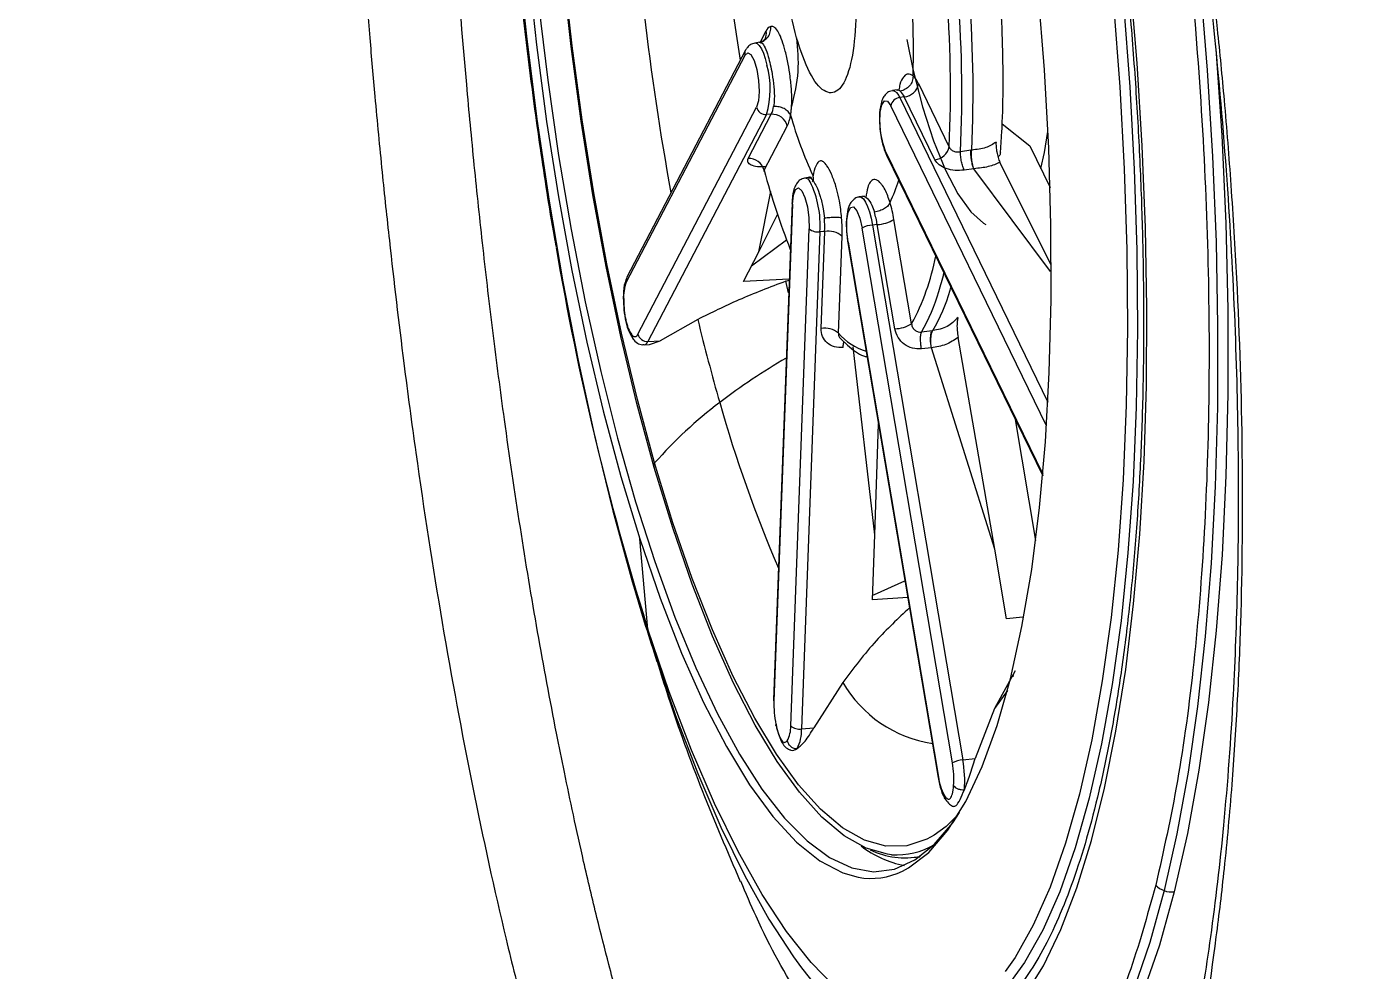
# Model space of a CAD drawing. Extents: x 525 to 609, y 649 to 778.
# Drawn here: x 598.67 to 601.559, y 697.951 to 700.008 of the extents above; entities that cross this region are included whole.
import ezdxf

# ---------------------------------------------------------------- set-up
doc = ezdxf.new("R2010")
doc.units = 0
doc.header["$MEASUREMENT"] = 0
doc.layers.add('1', color=4, linetype='Continuous')

# ---------------------------------------------------------------- blocks, each defined once
blk = doc.blocks.new('JETSETTER')
at = {"layer": '1', "color": 3, "linetype": 'Continuous', "lineweight": 25}
for p, q in [((75.1515, 30.8735), (75.1391, 30.8496)), ((75.107, 30.8318), (74.849, 30.338)), ((75.1378, 30.8492), (75.1271, 30.8475)), ((75.1368, 30.8491), (75.1402, 30.8482)), ((75.1056, 30.8207), (74.8476, 30.3269)), ((75.4372, 30.7456), (75.4266, 30.7439)), ((75.5502, 30.6218), (75.4837, 30.7586)), ((75.7618, 30.0146), (75.4229, 30.7109)), ((75.4525, 30.7302), (75.4424, 30.7287)), ((75.4424, 30.7287), (75.7649, 30.0661)), ((75.5191, 30.5934), (75.4525, 30.7302)), ((74.8729, 30.214), (75.1309, 30.7078)), ((75.1527, 30.6918), (74.8947, 30.198)), ((75.1126, 30.5961), (75.1629, 30.6924)), ((75.1629, 30.6924), (75.1527, 30.6918)), ((75.1475, 30.5706), (75.1978, 30.6669)), ((75.6651, 30.6716), (75.7256, 30.6235)), ((75.4125, 30.6103), (75.7538, 29.9092)), ((75.4136, 30.6037), (75.7535, 29.9055)), ((75.5972, 30.6145), (75.5746, 30.611)), ((75.5972, 30.6145), (75.5991, 30.6146)), ((75.7256, 30.6235), (75.7696, 30.5331)), ((75.1478, 30.5697), (75.1477, 30.568)), ((75.604, 30.5741), (75.5827, 30.571)), ((75.7704, 30.3502), (75.604, 30.5741)), ((75.7723, 30.364), (75.6605, 30.5879)), ((75.2467, 30.5553), (75.236, 30.5536)), ((75.1361, 30.3933), (75.1618, 30.5243)), ((75.3649, 30.5144), (75.3543, 30.5127)), ((75.2081, 30.4999), (75.168, 29.4179)), ((75.2089, 30.4972), (75.1688, 29.4152)), ((75.1361, 30.3933), (75.1765, 30.4743)), ((75.3936, 30.4526), (75.3834, 30.4514)), ((75.3834, 30.4514), (75.58, 29.2875)), ((75.4319, 30.2256), (75.3936, 30.4526)), ((75.4682, 30.2363), (75.4298, 30.4633)), ((75.2053, 29.3614), (75.2454, 30.4434)), ((75.269, 30.4368), (75.2289, 29.3548)), ((75.2792, 30.4377), (75.269, 30.4368)), ((75.2714, 30.2266), (75.2792, 30.4377)), ((75.3091, 30.216), (75.3169, 30.4271)), ((75.5573, 29.2808), (75.3607, 30.4447)), ((75.1025, 30.3289), (75.1361, 30.3933)), ((75.1199, 30.3624), (75.1961, 30.4191)), ((75.3295, 30.4128), (75.5261, 29.2489)), ((75.3301, 30.4141), (75.5267, 29.2502)), ((75.2019, 30.3338), (75.1025, 30.3289)), ((75.1946, 30.3292), (75.2018, 30.3313)), ((75.5522, 30.3096), (75.554, 30.3153)), ((75.0031, 30.2459), (74.9213, 30.1995)), ((75.5128, 30.2214), (75.4899, 30.2186)), ((75.5128, 30.2214), (75.5146, 30.2216)), ((74.8613, 30.2054), (74.8627, 30.2029)), ((74.8864, 30.1908), (74.8978, 30.1914)), ((74.8947, 30.198), (74.9213, 30.1995)), ((74.8978, 30.1916), (74.9213, 30.1995)), ((75.6492, 29.7459), (75.5693, 30.207)), ((75.3883, 29.777), (75.3409, 30.1864)), ((75.5113, 30.1844), (75.4899, 30.182)), ((75.6492, 29.7459), (75.5113, 30.1844)), ((75.3883, 29.777), (75.3961, 30.0189)), ((75.6938, 30.0282), (75.7382, 29.7648)), ((74.8947, 29.5716), (74.8769, 29.7687)), ((75.3831, 29.6358), (75.3883, 29.777)), ((75.6749, 29.5941), (75.6492, 29.7459)), ((75.3877, 29.6475), (75.4538, 29.677)), ((75.3835, 29.6458), (75.3877, 29.6475)), ((75.4599, 29.641), (75.3831, 29.6358)), ((75.7105, 29.5978), (75.6749, 29.5941)), ((75.6935, 29.4812), (75.6489, 29.3992)), ((75.3187, 29.4562), (75.2556, 29.357)), ((75.6768, 29.4388), (75.6489, 29.3992)), ((75.6489, 29.3992), (75.6066, 29.2906)), ((75.2289, 29.3548), (75.2556, 29.357)), ((75.58, 29.2875), (75.6066, 29.2906)), ((75.4691, 29.0748), (75.4859, 29.0766))]:
    blk.add_line(p, q, dxfattribs=at)
at = {"layer": '1', "color": 3, "linetype": 'Continuous', "lineweight": 25, "flags": 128}
for points in [[(76.0959, 30.9772), (76.1114, 30.7882), (76.123, 30.6005), (76.1306, 30.4151), (76.1341, 30.2329), (76.1335, 30.055), (76.1288, 29.8822), (76.1201, 29.7155), (76.1073, 29.5557), (76.0906, 29.4039), (76.07, 29.2606), (76.0456, 29.1268), (76.0177, 29.003)], [(74.7271, 33.0192), (74.6953, 32.9165), (74.6669, 32.8026), (74.6421, 32.6783), (74.621, 32.5442), (74.6037, 32.4012), (74.5904, 32.25), (74.5811, 32.0917), (74.5759, 31.927), (74.5748, 31.757), (74.5778, 31.5826), (74.5849, 31.4049), (74.5961, 31.225), (74.6112, 31.0438), (74.6302, 30.8624), (74.653, 30.6819), (74.6795, 30.5034), (74.7095, 30.3278), (74.7428, 30.1563), (74.7792, 29.9898), (74.8185, 29.8292), (74.8606, 29.6756), (74.905, 29.5299)], [(74.634, 31.0109), (74.6522, 30.8434), (74.6742, 30.677), (74.7, 30.513), (74.7293, 30.3526), (74.7618, 30.1968), (74.7975, 30.0469), (74.8359, 29.9039), (74.8769, 29.7688)], [(74.9085, 29.9238), (74.8707, 30.063), (74.8356, 30.2091), (74.8035, 30.3609), (74.7746, 30.5174), (74.7491, 30.6774), (74.7273, 30.8399), (74.7092, 31.0036)], [(74.6569, 30.9323), (74.6768, 30.7666), (74.7004, 30.6027), (74.7276, 30.4416), (74.7582, 30.2846), (74.7919, 30.1328), (74.8286, 29.9873), (74.8679, 29.849), (74.9096, 29.7191), (74.9533, 29.5984), (74.9988, 29.4878), (75.0458, 29.388), (75.0938, 29.2999), (75.1426, 29.2241), (75.1917, 29.161), (75.241, 29.1112), (75.2899, 29.075), (75.3381, 29.0526), (75.3854, 29.0442), (75.4313, 29.05), (75.4755, 29.0697), (75.5177, 29.1034), (75.5577, 29.1507), (75.5728, 29.1732)], [(75.2286, 28.8348), (75.2648, 28.7895)], [(75.7142, 28.7735), (75.755, 28.8395), (75.7931, 28.9182), (75.8281, 29.0093), (75.8599, 29.112), (75.8882, 29.2259), (75.913, 29.3502), (75.9341, 29.4843), (75.9514, 29.6273), (75.9647, 29.7785), (75.974, 29.9368), (75.9792, 30.1015), (75.9803, 30.2715), (75.9773, 30.4459), (75.9702, 30.6236), (75.9591, 30.8035), (75.9439, 30.9847)], [(75.9291, 30.9336), (75.943, 30.7525), (75.9528, 30.5731), (75.9585, 30.3964), (75.96, 30.2234), (75.9572, 30.0554), (75.9502, 29.8932), (75.9391, 29.7379), (75.9239, 29.5904), (75.9047, 29.4517), (75.8816, 29.3226), (75.8548, 29.2039), (75.8244, 29.0963), (75.7906, 29.0005), (75.7537, 28.9171), (75.7138, 28.8465), (75.6836, 28.8042)], [(75.9074, 30.9321), (75.9213, 30.7522), (75.9311, 30.5738), (75.9367, 30.3982), (75.9381, 30.2263), (75.9354, 30.0592), (75.9284, 29.898), (75.9174, 29.7437), (75.9023, 29.5971), (75.8832, 29.4593), (75.8602, 29.3309), (75.8336, 29.2129), (75.8034, 29.106), (75.7698, 29.0108), (75.7331, 28.9278), (75.6934, 28.8577), (75.6722, 28.8271)], [(74.9093, 29.9337), (74.8718, 30.0716), (74.8371, 30.2163), (74.8053, 30.3667), (74.7767, 30.5217), (74.7515, 30.6803), (74.7298, 30.8412), (74.7118, 31.0034), (74.6977, 31.1656), (74.6876, 31.3267), (74.6814, 31.4856), (74.6794, 31.641), (74.6814, 31.7919), (74.6875, 31.9371), (74.6976, 32.0757), (74.7117, 32.2066), (74.7296, 32.3289), (74.7297, 32.3291)], [(75.6833, 29.4641), (75.7084, 29.5777), (75.7296, 29.7021), (75.7467, 29.8365), (75.7595, 29.9797), (75.7679, 30.1308), (75.7719, 30.2885), (75.7715, 30.4516), (75.7666, 30.619), (75.7573, 30.7893), (75.7436, 30.9612), (75.7258, 31.1334), (75.7038, 31.3047), (75.6779, 31.4737), (75.6482, 31.6392), (75.6151, 31.7998), (75.5787, 31.9543), (75.5393, 32.1016), (75.4972, 32.2406)], [(75.1271, 30.8475), (75.1274, 30.8476), (75.132, 30.8465), (75.1367, 30.8423), (75.1414, 30.8352), (75.1459, 30.8255), (75.15, 30.8135), (75.1536, 30.7996)], [(75.4576, 30.8552), (75.4712, 30.7906), (75.4923, 30.7085), (75.5161, 30.6347), (75.542, 30.5711), (75.5692, 30.5192), (75.5971, 30.4804), (75.6251, 30.4555), (75.63, 30.4527)], [(76.1304, 30.8351), (76.143, 30.6463), (76.1517, 30.4554), (76.1561, 30.2677), (76.1563, 30.0842), (76.1521, 29.906), (76.1437, 29.734), (76.131, 29.5693), (76.1142, 29.4127), (76.0933, 29.2651), (76.0684, 29.1274), (76.0398, 29.0003)], [(75.1056, 30.8207), (75.1117, 30.8261), (75.1187, 30.8222), (75.1257, 30.8094), (75.1315, 30.7897), (75.1354, 30.7662), (75.1366, 30.7423), (75.135, 30.7218), (75.1309, 30.7078)], [(75.4125, 30.6103), (75.4062, 30.628), (75.4016, 30.6506), (75.3995, 30.6748), (75.4001, 30.6968), (75.4035, 30.7133), (75.409, 30.7217), (75.4158, 30.7209), (75.4229, 30.7109)], [(75.7494, 30.5747), (75.7572, 30.6091), (75.765, 30.655)], [(75.2089, 30.4972), (75.2111, 30.5165), (75.2157, 30.5288), (75.2221, 30.5321), (75.2292, 30.5261), (75.236, 30.5116), (75.2415, 30.4907), (75.2448, 30.4668), (75.2454, 30.4434)], [(75.3543, 30.5127), (75.3586, 30.5119), (75.3633, 30.5081), (75.368, 30.5013), (75.3726, 30.4918), (75.3767, 30.4801), (75.3804, 30.4664), (75.3834, 30.4514)], [(75.2089, 30.4972), (75.2082, 30.4988), (75.2081, 30.4999)], [(75.3301, 30.4141), (75.3274, 30.4382), (75.3274, 30.461), (75.3302, 30.479), (75.3353, 30.4894), (75.3419, 30.4907), (75.3491, 30.4826), (75.3557, 30.4665), (75.3607, 30.4447)], [(75.3301, 30.4141), (75.3296, 30.4132), (75.3295, 30.4128)], [(75.2008, 30.3042), (75.1992, 30.3105), (75.1946, 30.3292)], [(75.5176, 29.1238), (75.5014, 29.1148), (75.4576, 29.1004), (75.4123, 29.0997), (75.3657, 29.1129), (75.3183, 29.1397), (75.2704, 29.18), (75.2223, 29.2334), (75.1743, 29.2997), (75.1269, 29.3783), (75.0804, 29.4687), (75.035, 29.5702), (74.9912, 29.6821), (74.9491, 29.8035), (74.9093, 29.9337)], [(75.4248, 29.0812), (75.4161, 29.0821), (75.3691, 29.0954), (75.3213, 29.1224), (75.2729, 29.1631), (75.2244, 29.2171), (75.176, 29.284), (75.1281, 29.3633), (75.0811, 29.4545), (75.0353, 29.557), (74.9911, 29.6699), (74.9487, 29.7925), (74.9085, 29.9238)], [(74.8769, 29.7688), (74.9213, 29.6392), (74.9678, 29.52), (75.0159, 29.4121), (75.0653, 29.3164), (75.1157, 29.2335), (75.1666, 29.164), (75.2176, 29.1086), (75.2684, 29.0676), (75.3186, 29.0414), (75.3522, 29.0321)], [(75.3411, 28.7613), (75.303, 28.792), (75.2495, 28.8465), (75.1961, 28.9143), (75.1431, 28.9949), (75.0907, 29.088), (75.0394, 29.1928), (74.9894, 29.3089), (74.9411, 29.4354), (74.8947, 29.5716)], [(74.9079, 29.5209), (74.9547, 29.3844), (75.0034, 29.2575), (75.0536, 29.1408), (75.1052, 29.0351), (75.1578, 28.9409), (75.2111, 28.8589), (75.2286, 28.8348)], [(75.4485, 29.0455), (75.4617, 29.0525), (75.5057, 29.0861), (75.5473, 29.1343), (75.5861, 29.1967), (75.6219, 29.2729), (75.6544, 29.3622), (75.6833, 29.4641)], [(75.168, 29.4179), (75.1681, 29.4168), (75.1688, 29.4152)], [(75.5261, 29.2489), (75.5261, 29.2494), (75.5267, 29.2502)], [(75.5699, 29.1687), (75.5434, 29.1428), (75.5176, 29.1238)], [(76.0177, 29.003), (75.9863, 28.8901), (75.9515, 28.7886), (75.9137, 28.6989), (75.8729, 28.6217), (75.8294, 28.5573), (75.7835, 28.506), (75.7353, 28.4682), (75.6852, 28.444), (75.6333, 28.4336), (75.5909, 28.4352)], [(76.0398, 29.0003), (76.0075, 28.8845), (75.9717, 28.7807), (75.9327, 28.6895), (75.8906, 28.6113), (75.8457, 28.5466), (75.7982, 28.4958), (75.7484, 28.4592), (75.7359, 28.4524)]]:
    blk.add_lwpolyline(points, dxfattribs=at)
at = {"layer": '1', "color": 3, "linetype": 'Continuous', "lineweight": 25}
for centre, radius, start, end in [((80.9016, 31.6104), 6.0556, 182.88689, 190.36065), ((78.0753, 31.3107), 3.0216, 183.6852, 189.5408), ((72.865, 30.7397), 2.7126, 357.2807, 4.8936), ((72.8897, 30.7423), 2.7124, 357.3022, 4.8719), ((73.6687, 30.8305), 1.8036, 358.2734, 3.9012), ((72.9007, 30.7438), 2.6523, 357.3635, 4.8105), ((75.1264, 30.8676), 0.0259, 332.6903, 13.241), ((75.1674, 30.8673), 0.017, 109.2086, 158.523), ((75.1213, 30.8244), 0.0162, 152.7004, 193.2475), ((74.9627, 30.7473), 0.1979, 343.733, 15.339), ((75.4326, 30.7363), 0.0557, 23.5818, 45.6943), ((75.4239, 30.7253), 0.0188, 10.3929, 81.9713), ((75.4156, 30.7141), 0.0403, 23.5755, 45.7029), ((75.4486, 30.7658), 0.0358, 276.2997, 348.4646), ((75.4449, 30.7064), 0.0224, 96.3058, 168.4541), ((75.1515, 30.7131), 0.0213, 194.4696, 273.2327), ((75.1074, 30.7187), 0.0614, 334.689, 351.338), ((75.1648, 30.6584), 0.0341, 14.4651, 93.2308), ((75.1214, 30.7031), 0.0845, 334.6589, 351.3696), ((76.0687, 30.9355), 0.8978, 195.8431, 204.814), ((75.1145, 30.5621), 0.0341, 14.4672, 93.2324), ((75.4245, 30.6089), 0.0121, 173.3554, 205.6746), ((75.5152, 30.629), 0.0358, 276.2997, 348.4646), ((76.6964, 30.9855), 1.6035, 194.9961, 201.484), ((75.2358, 30.5408), 0.0128, 22.0012, 89.2557), ((75.0531, 30.4511), 0.2163, 356.2234, 25.9069), ((75.1329, 30.6408), 0.3207, 334.0925, 343.3836), ((75.1622, 30.4144), 0.2345, 9.3768, 16.1655), ((75.1097, 30.4104), 0.3245, 9.3837, 16.1619), ((75.0184, 30.4465), 0.2609, 358.0674, 4.3902), ((74.9568, 30.4392), 0.3604, 358.0679, 4.3937), ((75.3861, 30.4005), 0.051, 93.0997, 119.9069), ((75.3892, 30.534), 0.0816, 273.0999, 299.9033), ((75.2641, 30.465), 0.0286, 229.0019, 279.7321), ((75.2869, 30.3926), 0.0457, 49, 99.7339), ((80.9538, 31.4679), 6.349, 189.66484, 197.29121), ((75.0206, 30.479), 0.5092, 331.535, 349.2093), ((74.8633, 30.3306), 0.0161, 152.7123, 193.2914), ((74.8348, 30.5226), 0.7257, 342.7126, 345.9518), ((74.9306, 30.2951), 0.0889, 159.0459, 183.5519), ((75.1356, 30.4226), 0.4089, 330.0716, 343.5739), ((75.1589, 30.4256), 0.4101, 330.1634, 343.5582), ((79.1458, 31.243), 4.261, 193.5337, 196.0462), ((75.2791, 30.1815), 0.0457, 48.9984, 99.7354), ((75.4275, 30.307), 0.0816, 273.1024, 299.9029), ((74.8659, 30.2161), 0.00738, 200.1853, 342.903), ((74.8935, 30.2193), 0.0213, 194.4681, 273.2283), ((74.8842, 30.2017), 0.0111, 280.7268, 340.4251), ((75.4073, 30.3012), 0.1299, 220.9476, 253.04), ((75.8722, 28.9931), 1.3506, 120.0681, 127.4594), ((75.6419, 29.2875), 0.9769, 127.2378, 138.5887), ((77.8338, 30.8492), 2.8913, 195.7323, 203.3165), ((74.9136, 29.9284), 0.00686, 129.2109, 221.1271), ((78.9961, 30.8927), 4.3089, 197.7263, 197.8538), ((79.0439, 30.8622), 4.348, 197.8441, 197.9679), ((74.1089, 29.8719), 1.6308, 345.6701, 345.939), ((75.554, 29.5921), 0.2718, 209.9967, 261.4309), ((75.3821, 29.4089), 0.2134, 178.3024, 191.8252), ((75.1444, 29.3584), 0.0609, 331.1469, 2.8862), ((75.2241, 29.383), 0.0286, 229.0011, 279.7316), ((75.1488, 29.3508), 0.0802, 331.1532, 2.8782), ((75.5827, 29.2366), 0.051, 93.0997, 119.9069), ((75.3572, 29.2459), 0.2031, 355.9016, 9.882), ((75.3168, 29.2416), 0.2671, 355.8999, 9.8891), ((75.6432, 29.2655), 0.1174, 187.4711, 207.7401), ((75.4972, 29.2817), 0.2285, 232.6195, 258.7378), ((75.4359, 29.239), 0.1583, 265.9825, 301.2813), ((75.4528, 29.2426), 0.1682, 243.7884, 282.0315), ((75.3797, 29.1863), 0.1567, 259.8742, 296.0447), ((76.0328, 29.0463), 0.0458, 223.45, 250.7302), ((76.0348, 29.0501), 0.0501, 250.0437, 275.7107)]:
    blk.add_arc(centre, radius, start, end, dxfattribs=at)
for points, knots in [([(75.7571, 32.6327), (75.7846, 32.5424), (75.8397, 32.3619), (75.9122, 32.0609), (75.9756, 31.744), (76.0282, 31.4143), (76.0692, 31.078), (76.0981, 30.7407), (76.1141, 30.4083), (76.1172, 30.0863), (76.1072, 29.7802), (76.0841, 29.4961), (76.0492, 29.2355), (76.0161, 29.0884), (75.9995, 29.0148)], [0, 0, 0, 0, 0.0833332, 0.1666666, 0.25, 0.3333333, 0.4166666, 0.5, 0.5833333, 0.6666666, 0.75, 0.8333334, 0.9166667, 1, 1, 1, 1]), ([(75.6463, 32.4825), (75.6538, 32.4592), (75.6752, 32.3914), (75.7093, 32.2735), (75.7476, 32.1272), (75.7834, 31.9748), (75.8167, 31.8173), (75.8471, 31.6554), (75.8746, 31.4902), (75.8989, 31.3224), (75.92, 31.1529), (75.9377, 30.9827), (75.952, 30.8127), (75.9627, 30.6437), (75.9698, 30.4768), (75.9733, 30.3127), (75.9731, 30.1523), (75.9693, 29.9966), (75.9619, 29.8464), (75.9509, 29.7025), (75.9364, 29.5656), (75.9186, 29.4365), (75.8974, 29.3161), (75.8732, 29.2048), (75.8461, 29.1034), (75.8162, 29.0125), (75.784, 28.9326), (75.7498, 28.8641), (75.714, 28.8074), (75.6772, 28.7628), (75.6399, 28.7297), (75.6024, 28.709), (75.5758, 28.6991), (75.5606, 28.6993), (75.5584, 28.6993)], [0, 0, 0, 0, 0.017193, 0.049823, 0.082477, 0.115153, 0.147846, 0.180552, 0.213267, 0.245989, 0.278716, 0.311445, 0.344174, 0.376901, 0.409624, 0.44234, 0.475048, 0.507743, 0.540423, 0.573083, 0.605718, 0.63832, 0.670882, 0.703392, 0.735835, 0.768194, 0.800449, 0.832583, 0.864595, 0.896537, 0.928521, 0.960887, 0.994376, 1, 1, 1, 1]), ([(76.3436, 31.9002), (76.3492, 31.8663), (76.3604, 31.7985), (76.3767, 31.6969), (76.3927, 31.5955), (76.4083, 31.4943), (76.4236, 31.3933), (76.4385, 31.2926), (76.453, 31.192), (76.4672, 31.0916), (76.481, 30.9915), (76.4944, 30.8915), (76.5075, 30.7918), (76.5203, 30.6923), (76.5327, 30.593), (76.5448, 30.494), (76.5565, 30.3951), (76.5678, 30.2965), (76.5789, 30.1981), (76.5896, 30.1), (76.6, 30.002), (76.61, 29.9043), (76.6197, 29.8069), (76.6291, 29.7096), (76.6382, 29.6126), (76.6469, 29.5159), (76.6553, 29.4194), (76.6634, 29.3231), (76.6712, 29.227), (76.6787, 29.1312), (76.6859, 29.0357), (76.6927, 28.9404), (76.6993, 28.8453), (76.7056, 28.7505), (76.7115, 28.6559), (76.7172, 28.5616), (76.7225, 28.4675), (76.7276, 28.3737), (76.7324, 28.2801), (76.7369, 28.1868), (76.7411, 28.0938), (76.7451, 28.001), (76.7487, 27.9084), (76.7521, 27.8162), (76.7552, 27.7241), (76.758, 27.6324), (76.7606, 27.5409), (76.7629, 27.4496), (76.7649, 27.3587), (76.7667, 27.268), (76.7682, 27.1775), (76.7694, 27.0874), (76.7704, 26.9974), (76.7711, 26.9078), (76.7719, 26.7623), (76.7719, 26.5614), (76.7699, 26.3055), (76.7659, 26.0511), (76.7599, 25.7982), (76.752, 25.5469), (76.7423, 25.2971), (76.7306, 25.0489), (76.7172, 24.8021), (76.702, 24.5569), (76.6851, 24.3133), (76.6665, 24.0711), (76.6462, 23.8305), (76.6243, 23.5913), (76.6007, 23.3537), (76.5756, 23.1176), (76.549, 22.883), (76.5209, 22.6499), (76.4913, 22.4183), (76.4602, 22.1882), (76.4278, 21.9595), (76.405, 21.8077), (76.3936, 21.732)], [0, 0, 0, 0, 0.010103, 0.020181, 0.030234, 0.040262, 0.050265, 0.060242, 0.070194, 0.08012, 0.090021, 0.099897, 0.109747, 0.119571, 0.12937, 0.139143, 0.148891, 0.158613, 0.168309, 0.177979, 0.187623, 0.197242, 0.206835, 0.216402, 0.225942, 0.235457, 0.244946, 0.254409, 0.263846, 0.273257, 0.282641, 0.292, 0.301332, 0.310639, 0.319919, 0.329172, 0.3384, 0.347601, 0.356776, 0.365925, 0.375047, 0.384144, 0.393213, 0.402257, 0.411274, 0.420265, 0.429229, 0.438167, 0.447078, 0.455963, 0.464822, 0.473654, 0.48246, 0.491239, 0.499993, 0.525205, 0.550268, 0.575184, 0.599953, 0.624577, 0.649058, 0.673397, 0.697595, 0.721655, 0.745576, 0.769361, 0.793011, 0.816527, 0.839911, 0.863164, 0.886287, 0.909282, 0.932149, 0.95489, 0.977507, 1, 1, 1, 1]), ([(74.2473, 31.5198), (74.2478, 31.5069), (74.249, 31.4807), (74.251, 31.4407), (74.2531, 31.3994), (74.2553, 31.3568), (74.2577, 31.3129), (74.2604, 31.2677), (74.2632, 31.2213), (74.2662, 31.1736), (74.2705, 31.1085), (74.2763, 31.0264), (74.283, 30.9377), (74.291, 30.8393), (74.3015, 30.7187), (74.3156, 30.5714), (74.3361, 30.3773), (74.3602, 30.1731), (74.3976, 29.8939), (74.4458, 29.5828), (74.5116, 29.2278), (74.5726, 28.949), (74.625, 28.7393), (74.6796, 28.5387), (74.7376, 28.3522), (74.7986, 28.1821), (74.8483, 28.0563), (74.905, 27.929), (74.9715, 27.7997), (75.0382, 27.6916), (75.0991, 27.6098), (75.15, 27.5521), (75.2021, 27.5035), (75.2736, 27.4518), (75.3655, 27.4148), (75.4551, 27.4151), (75.5258, 27.4379), (75.5958, 27.4757), (75.6643, 27.5356), (75.7302, 27.6164), (75.794, 27.7107), (75.8695, 27.8547), (75.9517, 28.0659), (76.0121, 28.271), (76.0547, 28.4511), (76.0932, 28.6416), (76.1248, 28.8424), (76.1505, 29.0595), (76.1659, 29.2279), (76.1776, 29.4064), (76.1926, 29.7629), (76.1882, 30.1448), (76.1647, 30.5316), (76.1503, 30.7128), (76.1317, 30.9051), (76.1082, 31.1089), (76.0795, 31.3182), (76.056, 31.4691), (76.0394, 31.568), (76.0284, 31.6309), (76.0169, 31.6945), (76.0049, 31.7589), (75.9923, 31.8239), (75.9835, 31.8673), (75.979, 31.8891)], [0, 0, 0, 0, 0.003109, 0.006315, 0.009619, 0.013022, 0.016522, 0.02012, 0.023817, 0.027611, 0.031503, 0.03934, 0.047162, 0.052614, 0.062773, 0.075892, 0.087817, 0.109395, 0.125345, 0.156513, 0.187813, 0.219078, 0.234654, 0.250264, 0.28157, 0.297228, 0.312854, 0.331164, 0.351998, 0.375357, 0.392079, 0.406639, 0.420571, 0.437826, 0.469129, 0.500392, 0.515873, 0.531566, 0.56286, 0.578513, 0.594131, 0.625279, 0.656561, 0.687826, 0.703398, 0.718978, 0.750247, 0.764565, 0.781535, 0.797124, 0.812691, 0.875144, 0.891485, 0.906304, 0.918678, 0.937526, 0.954991, 0.968818, 0.973826, 0.97891, 0.984068, 0.989303, 0.994613, 1, 1, 1, 1]), ([(75.9727, 31.8754), (75.9926, 31.7751), (76.0363, 31.5557), (76.0872, 31.2147), (76.1286, 30.8653), (76.1567, 30.5342), (76.1734, 30.2242), (76.1801, 29.9368), (76.1782, 29.6728), (76.1683, 29.4087), (76.1493, 29.1513), (76.1208, 28.9075), (76.0881, 28.7019), (76.054, 28.5308), (76.0205, 28.3907), (75.9893, 28.2781), (75.9618, 28.1899), (75.9386, 28.1228), (75.9191, 28.0705), (75.9015, 28.0263), (75.884, 27.9851), (75.8677, 27.9493), (75.8528, 27.9183), (75.8392, 27.8916), (75.8252, 27.8656), (75.8107, 27.8403), (75.7958, 27.8156), (75.7784, 27.7886), (75.7574, 27.759), (75.7332, 27.729), (75.706, 27.7003), (75.6873, 27.6869), (75.6773, 27.6798)], [0, 0, 0, 0, 0.053711, 0.117447, 0.178236, 0.236075, 0.290947, 0.34284, 0.391753, 0.437702, 0.494387, 0.545925, 0.592396, 0.633798, 0.670115, 0.701331, 0.727438, 0.748437, 0.76466, 0.779918, 0.795291, 0.810778, 0.822466, 0.834216, 0.846026, 0.858758, 0.871595, 0.88876, 0.910215, 0.935923, 0.965855, 1, 1, 1, 1]), ([(72.2618, 30.8265), (72.2756, 30.8317), (72.3063, 30.8432), (72.3566, 30.8621), (72.4157, 30.8841), (72.4832, 30.9091), (72.5589, 30.9371), (72.6426, 30.9677), (72.7339, 31.0009), (72.9051, 31.0628), (73.1134, 31.1368), (73.3775, 31.2288), (73.6039, 31.3063), (73.7797, 31.3656), (73.9184, 31.4121), (74.0189, 31.4455), (74.119, 31.4783), (74.1877, 31.5007), (74.2287, 31.5139), (74.2473, 31.5198)], [0, 0, 0, 0, 0.017565, 0.039042, 0.064432, 0.093733, 0.126946, 0.16407, 0.205105, 0.25005, 0.398348, 0.500038, 0.641434, 0.750013, 0.787144, 0.875009, 0.923846, 0.965509, 1, 1, 1, 1]), ([(74.5784, 31.5382), (74.58, 31.4911), (74.5836, 31.3792), (74.5952, 31.2014), (74.612, 31.0062), (74.6333, 30.8118), (74.6596, 30.6186), (74.6803, 30.4822), (74.6935, 30.4112), (74.6949, 30.4035)], [0, 0, 0, 0, 0.124966, 0.29714, 0.46774, 0.637719, 0.807914, 0.97898, 1, 1, 1, 1]), ([(75.6685, 27.6758), (75.6628, 27.6719), (75.6366, 27.6543), (75.5769, 27.6362), (75.4886, 27.6327), (75.3982, 27.6692), (75.3199, 27.7278), (75.2538, 27.7962), (75.1998, 27.8678), (75.1568, 27.9344), (75.1253, 27.9879), (75.0941, 28.0458), (75.0632, 28.108), (75.0327, 28.1744), (74.9992, 28.2531), (74.9607, 28.352), (74.929, 28.4417), (74.9068, 28.5087), (74.8957, 28.5433), (74.8843, 28.5795), (74.8726, 28.6174), (74.8608, 28.6571), (74.8488, 28.6985), (74.8371, 28.7399), (74.8239, 28.7877), (74.8061, 28.8547), (74.7823, 28.9491), (74.7565, 29.0579), (74.733, 29.164), (74.7134, 29.2573), (74.687, 29.3887), (74.6543, 29.5645), (74.6164, 29.7927), (74.5844, 30.0105), (74.5577, 30.2141), (74.5359, 30.3989), (74.5168, 30.5796), (74.4936, 30.8257), (74.4695, 31.1333), (74.4574, 31.3795), (74.4514, 31.499)], [0, 0, 0, 0, 0.010422, 0.047678, 0.106472, 0.166729, 0.206452, 0.245166, 0.28558, 0.305221, 0.324937, 0.344728, 0.364593, 0.384531, 0.404541, 0.431532, 0.463484, 0.471338, 0.479441, 0.487792, 0.496392, 0.505239, 0.514334, 0.523676, 0.53215, 0.544873, 0.565737, 0.589954, 0.609431, 0.626966, 0.642565, 0.682293, 0.721715, 0.761492, 0.792736, 0.822996, 0.852279, 0.880588, 0.942019, 1, 1, 1, 1]), ([(75.2178, 30.8588), (75.2099, 30.8907), (75.1943, 30.9546), (75.1837, 31.0656), (75.1852, 31.1669), (75.199, 31.2452), (75.2231, 31.2882), (75.2535, 31.2888), (75.2864, 31.2492), (75.305, 31.1946), (75.3142, 31.1673)], [0, 0, 0, 0, 0.124999, 0.249999, 0.374999, 0.499999, 0.625, 0.749999, 0.875, 1, 1, 1, 1]), ([(75.3142, 31.1673), (75.322, 31.1353), (75.3377, 31.0715), (75.3482, 30.9605), (75.3468, 30.8591), (75.333, 30.7808), (75.3089, 30.7378), (75.2784, 30.7372), (75.2456, 30.7769), (75.227, 30.8315), (75.2178, 30.8588)], [0, 0, 0, 0, 0.124999, 0.249999, 0.374999, 0.499999, 0.624999, 0.749999, 0.875, 1, 1, 1, 1]), ([(75.6615, 30.6059), (75.6626, 30.6214), (75.6657, 30.6664), (75.668, 30.7451), (75.6669, 30.8425), (75.6629, 30.9319), (75.6578, 30.9885), (75.6557, 31.0114)], [0, 0, 0, 0, 0.12482, 0.363933, 0.601758, 0.838625, 1, 1, 1, 1]), ([(75.1491, 30.8555), (75.1492, 30.8555), (75.1492, 30.8555), (75.1444, 30.851), (75.1394, 30.8497), (75.1381, 30.8493)], [0, 0, 0, 0, 0.284208, 0.808835, 1, 1, 1, 1]), ([(75.1477, 30.8532), (75.1506, 30.8556), (75.1566, 30.8603), (75.1618, 30.8714), (75.1618, 30.8794), (75.1618, 30.8833)], [0, 0, 0, 0, 0.329572, 0.664802, 1, 1, 1, 1]), ([(75.2072, 30.7095), (75.2074, 30.7129), (75.2078, 30.7228), (75.2074, 30.7432), (75.2057, 30.7622), (75.203, 30.7828), (75.1997, 30.803), (75.1937, 30.8301), (75.1867, 30.8537), (75.1791, 30.8714), (75.1731, 30.8792), (75.1689, 30.8822), (75.1659, 30.8837), (75.1633, 30.8835), (75.1618, 30.8833)], [0, 0, 0, 0, 0.048088, 0.137712, 0.263156, 0.275406, 0.384507, 0.505411, 0.624397, 0.744471, 0.867594, 0.889237, 0.932347, 1, 1, 1, 1]), ([(75.2178, 30.8588), (75.2201, 30.8346), (75.2247, 30.7864), (75.213, 30.7351), (75.2072, 30.7095)], [0, 0, 0, 0, 0.499841, 1, 1, 1, 1]), ([(75.1271, 30.8471), (75.1239, 30.8464), (75.1174, 30.8448), (75.1109, 30.8384), (75.1082, 30.8339), (75.107, 30.8318)], [0, 0, 0, 0, 0.33845, 0.697386, 1, 1, 1, 1]), ([(75.1368, 30.8491), (75.1408, 30.8498), (75.1448, 30.8505), (75.1476, 30.8532), (75.1477, 30.8532)], [0, 0, 0, 0, 0.983572, 1, 1, 1, 1]), ([(75.1477, 30.8532), (75.1465, 30.8523), (75.1441, 30.8505), (75.1414, 30.8493), (75.1401, 30.8488)], [0, 0, 0, 0, 0.5094461, 1, 1, 1, 1]), ([(75.1402, 30.8482), (75.141, 30.8481), (75.1442, 30.8475), (75.1497, 30.8383), (75.1559, 30.8213), (75.1593, 30.8067), (75.1608, 30.8005)], [0, 0, 0, 0, 0.092284, 0.425173, 0.755026, 1, 1, 1, 1]), ([(75.1608, 30.8005), (75.1622, 30.7939), (75.1655, 30.7785), (75.1691, 30.7521), (75.1703, 30.7272), (75.1687, 30.7147), (75.1681, 30.7094)], [0, 0, 0, 0, 0.213319, 0.499971, 0.789789, 1, 1, 1, 1]), ([(75.4715, 30.7762), (75.4678, 30.7783), (75.4617, 30.7818), (75.4546, 30.7779), (75.4485, 30.7711), (75.4433, 30.7619), (75.4413, 30.7497), (75.4406, 30.7457)], [0, 0, 0, 0, 0.307862, 0.495726, 0.593116, 0.869631, 1, 1, 1, 1]), ([(75.4715, 30.7762), (75.4712, 30.7723), (75.4705, 30.7645), (75.4643, 30.754), (75.455, 30.746), (75.4475, 30.7439), (75.4437, 30.7429)], [0, 0, 0, 0, 0.25, 0.499977, 0.749976, 1, 1, 1, 1]), ([(75.4264, 30.7433), (75.4244, 30.743), (75.4189, 30.7423), (75.4118, 30.7365), (75.4055, 30.7276), (75.4005, 30.7129), (75.3979, 30.6922), (75.3989, 30.6744), (75.3993, 30.6675)], [0, 0, 0, 0, 0.069775, 0.185677, 0.310993, 0.499623, 0.805338, 1, 1, 1, 1]), ([(75.4362, 30.7448), (75.4366, 30.7451), (75.439, 30.7468), (75.4416, 30.7447), (75.4437, 30.7429)], [0, 0, 0, 0, 0.162404, 1, 1, 1, 1]), ([(75.205, 30.6904), (75.2035, 30.6931), (75.2005, 30.6986), (75.1913, 30.7051), (75.18, 30.7092), (75.1721, 30.7094), (75.1681, 30.7094)], [0, 0, 0, 0, 0.25002, 0.499986, 0.750015, 1, 1, 1, 1]), ([(75.205, 30.6904), (75.2055, 30.6933), (75.2065, 30.6993), (75.207, 30.706), (75.2072, 30.7095)], [0, 0, 0, 0, 0.497064, 1, 1, 1, 1]), ([(75.3993, 30.6675), (75.3994, 30.6656), (75.3997, 30.6547), (75.4034, 30.6337), (75.4086, 30.6148), (75.4126, 30.606), (75.4136, 30.6037)], [0, 0, 0, 0, 0.0810174, 0.4698208, 0.8634587, 1, 1, 1, 1]), ([(75.652, 30.6321), (75.6452, 30.6275), (75.6315, 30.6181), (75.61, 30.6158), (75.5991, 30.6146)], [0, 0, 0, 0, 0.494312, 1, 1, 1, 1]), ([(75.652, 30.6321), (75.6519, 30.6305), (75.6518, 30.6273), (75.6522, 30.6199), (75.6536, 30.6097), (75.6565, 30.5974), (75.6591, 30.5912), (75.6605, 30.5879)], [0, 0, 0, 0, 0.1027289, 0.2090018, 0.4397015, 0.7026442, 1, 1, 1, 1]), ([(75.1511, 30.5779), (75.1448, 30.5778), (75.1321, 30.5777), (75.1183, 30.5816), (75.1105, 30.5879), (75.1119, 30.5934), (75.1126, 30.5961)], [0, 0, 0, 0, 0.249138, 0.498773, 0.748528, 1, 1, 1, 1]), ([(75.5502, 30.6218), (75.5507, 30.6208), (75.5516, 30.6187), (75.5538, 30.6161), (75.5567, 30.6139), (75.5599, 30.6122), (75.5635, 30.611), (75.5685, 30.6102), (75.5722, 30.6107), (75.5746, 30.611)], [0, 0, 0, 0, 0.1364067, 0.2687992, 0.3974605, 0.5228493, 0.6454473, 0.7656416, 1, 1, 1, 1]), ([(75.5827, 30.571), (75.5816, 30.5735), (75.5795, 30.5786), (75.5768, 30.5892), (75.575, 30.6006), (75.5747, 30.6076), (75.5746, 30.611)], [0, 0, 0, 0, 0.249991, 0.500003, 0.750004, 1, 1, 1, 1]), ([(75.604, 30.5741), (75.603, 30.5763), (75.6008, 30.5813), (75.5987, 30.591), (75.5976, 30.6), (75.5971, 30.6075), (75.5972, 30.612), (75.5972, 30.6145)], [0, 0, 0, 0, 0.222802, 0.500642, 0.67685, 0.820149, 1, 1, 1, 1]), ([(75.604, 30.5741), (75.6035, 30.5752), (75.6027, 30.5771), (75.6019, 30.5798), (75.6012, 30.5824), (75.6003, 30.5864), (75.5991, 30.5936), (75.5983, 30.604), (75.5988, 30.6111), (75.5991, 30.6146)], [0, 0, 0, 0, 0.118315, 0.196902, 0.242484, 0.33386, 0.501445, 0.750723, 1, 1, 1, 1]), ([(75.6613, 30.6101), (75.6614, 30.609), (75.6615, 30.605), (75.6595, 30.6016), (75.6565, 30.6004), (75.6561, 30.6002)], [0, 0, 0, 0, 0.2471661, 0.8845497, 1, 1, 1, 1]), ([(75.1475, 30.5706), (75.1472, 30.5703), (75.1467, 30.5697), (75.1468, 30.5688), (75.1475, 30.5683), (75.1477, 30.5681)], [0, 0, 0, 0, 0.378895, 0.746516, 1, 1, 1, 1]), ([(75.3161, 30.4669), (75.3148, 30.4794), (75.3125, 30.5004), (75.3073, 30.5224), (75.3045, 30.5324), (75.3037, 30.5349), (75.3035, 30.5356), (75.3035, 30.5358), (75.3007, 30.5455), (75.2941, 30.563), (75.2868, 30.5767), (75.2804, 30.5856), (75.2769, 30.5889), (75.2716, 30.5914), (75.2686, 30.5911), (75.2639, 30.5876), (75.259, 30.5805), (75.2556, 30.5664), (75.2538, 30.5587)], [0, 0, 0, 0, 0.135321, 0.228212, 0.252123, 0.258485, 0.260268, 0.260814, 0.261124, 0.382153, 0.50241, 0.523785, 0.623241, 0.636568, 0.742633, 0.755449, 0.866093, 1, 1, 1, 1]), ([(75.5827, 30.571), (75.5761, 30.5704), (75.5628, 30.5694), (75.5432, 30.5738), (75.527, 30.582), (75.5217, 30.5896), (75.5191, 30.5934)], [0, 0, 0, 0, 0.249145, 0.498778, 0.748526, 1, 1, 1, 1]), ([(75.6605, 30.5879), (75.6525, 30.5843), (75.6362, 30.5772), (75.6148, 30.5751), (75.604, 30.5741)], [0, 0, 0, 0, 0.493293, 1, 1, 1, 1]), ([(75.2356, 30.5534), (75.2322, 30.5523), (75.2255, 30.5503), (75.2183, 30.5426), (75.2124, 30.5315), (75.2092, 30.5175), (75.2084, 30.5047), (75.2081, 30.4999)], [0, 0, 0, 0, 0.153604, 0.301543, 0.485902, 0.805863, 1, 1, 1, 1]), ([(75.251, 30.5525), (75.2509, 30.5529), (75.25, 30.5562), (75.2467, 30.5555), (75.2439, 30.5549)], [0, 0, 0, 0, 0.135169, 1, 1, 1, 1]), ([(75.2441, 30.5539), (75.2456, 30.5542), (75.2488, 30.5548), (75.2528, 30.5494), (75.2548, 30.5467)], [0, 0, 0, 0, 0.491929, 1, 1, 1, 1]), ([(75.2527, 30.5457), (75.2535, 30.5471), (75.2558, 30.5511), (75.2545, 30.5557), (75.2538, 30.5587)], [0, 0, 0, 0, 0.355539, 1, 1, 1, 1]), ([(75.2548, 30.5467), (75.257, 30.5432), (75.262, 30.535), (75.2698, 30.5144), (75.276, 30.4898), (75.2778, 30.4734), (75.2786, 30.4664)], [0, 0, 0, 0, 0.21332, 0.499971, 0.789785, 1, 1, 1, 1]), ([(75.4214, 30.5007), (75.418, 30.5105), (75.4125, 30.5263), (75.405, 30.5379), (75.4011, 30.5424), (75.3962, 30.5476), (75.3884, 30.552), (75.3815, 30.5491), (75.3763, 30.5427), (75.372, 30.5333), (75.37, 30.5193), (75.369, 30.5117)], [0, 0, 0, 0, 0.18491, 0.299977, 0.33504, 0.355243, 0.518467, 0.680242, 0.709848, 0.841252, 1, 1, 1, 1]), ([(75.3446, 30.5088), (75.3422, 30.5069), (75.3368, 30.5025), (75.3312, 30.4917), (75.3271, 30.4756), (75.3257, 30.4514), (75.327, 30.429), (75.3289, 30.4166), (75.3295, 30.4128)], [0, 0, 0, 0, 0.0993619, 0.2254794, 0.4392993, 0.6791992, 0.9022336, 1, 1, 1, 1]), ([(75.3538, 30.5122), (75.3505, 30.5116), (75.3469, 30.511), (75.3447, 30.5089), (75.3446, 30.5088)], [0, 0, 0, 0, 0.954195, 1, 1, 1, 1]), ([(75.3617, 30.5134), (75.3621, 30.5136), (75.3651, 30.5151), (75.3724, 30.5101), (75.3812, 30.4977), (75.3856, 30.485), (75.3875, 30.4796)], [0, 0, 0, 0, 0.052133, 0.397531, 0.746719, 1, 1, 1, 1]), ([(75.4214, 30.5007), (75.4203, 30.4984), (75.418, 30.4937), (75.4098, 30.4872), (75.3991, 30.482), (75.3913, 30.4804), (75.3875, 30.4796)], [0, 0, 0, 0, 0.249999, 0.500014, 0.750013, 1, 1, 1, 1]), ([(75.3161, 30.4668), (75.3145, 30.4671), (75.3114, 30.4677), (75.302, 30.4679), (75.2905, 30.4675), (75.2826, 30.4668), (75.2786, 30.4664)], [0, 0, 0, 0, 0.250012, 0.499993, 0.750001, 1, 1, 1, 1]), ([(74.849, 30.338), (74.8475, 30.3343), (74.843, 30.3237), (74.8412, 30.3074), (74.8411, 30.2942), (74.841, 30.2914)], [0, 0, 0, 0, 0.288945, 0.848172, 1, 1, 1, 1]), ([(75.1946, 30.3292), (75.1598, 30.3159), (75.0917, 30.2898), (75.0322, 30.2603), (75.0031, 30.2459)], [0, 0, 0, 0, 0.5095294, 1, 1, 1, 1]), ([(74.8417, 30.2927), (74.8415, 30.2924), (74.8405, 30.2914), (74.8413, 30.2904), (74.8419, 30.2896)], [0, 0, 0, 0, 0.240642, 1, 1, 1, 1]), ([(74.8414, 30.2927), (74.8416, 30.2841), (74.842, 30.2668), (74.846, 30.2403), (74.8523, 30.2199), (74.8578, 30.2112), (74.86, 30.2076)], [0, 0, 0, 0, 0.264881, 0.534825, 0.807437, 1, 1, 1, 1]), ([(74.8419, 30.2896), (74.8422, 30.2813), (74.8425, 30.2695), (74.8446, 30.2537), (74.8467, 30.2434), (74.8491, 30.2339), (74.8531, 30.2226), (74.8566, 30.2173), (74.8589, 30.2136)], [0, 0, 0, 0, 0.271453, 0.389532, 0.509236, 0.625998, 0.741665, 1, 1, 1, 1]), ([(75.5698, 30.2505), (75.5623, 30.243), (75.547, 30.2277), (75.5255, 30.2236), (75.5146, 30.2216)], [0, 0, 0, 0, 0.494259, 1, 1, 1, 1]), ([(75.5698, 30.2505), (75.5694, 30.2498), (75.5687, 30.2482), (75.5676, 30.2433), (75.5669, 30.2346), (75.5673, 30.2213), (75.5686, 30.2119), (75.5693, 30.207)], [0, 0, 0, 0, 0.102728, 0.209002, 0.439704, 0.702652, 1, 1, 1, 1]), ([(75.3194, 30.1847), (75.3129, 30.1848), (75.2999, 30.1851), (75.2839, 30.1943), (75.273, 30.2086), (75.2719, 30.2206), (75.2714, 30.2266)], [0, 0, 0, 0, 0.249147, 0.498764, 0.748537, 1, 1, 1, 1]), ([(75.4899, 30.182), (75.4832, 30.1819), (75.47, 30.1818), (75.4517, 30.1912), (75.4375, 30.2063), (75.4338, 30.2191), (75.4319, 30.2256)], [0, 0, 0, 0, 0.249143, 0.498766, 0.748538, 1, 1, 1, 1]), ([(75.4682, 30.2363), (75.4684, 30.2349), (75.4689, 30.2321), (75.4706, 30.2282), (75.4729, 30.2249), (75.4758, 30.2222), (75.4791, 30.2202), (75.4837, 30.2184), (75.4875, 30.2185), (75.4899, 30.2186)], [0, 0, 0, 0, 0.1364279, 0.2687967, 0.3974837, 0.522901, 0.6454453, 0.7656477, 1, 1, 1, 1]), ([(75.5113, 30.1844), (75.5108, 30.1878), (75.5096, 30.1952), (75.5095, 30.2054), (75.5102, 30.2129), (75.5112, 30.2181), (75.5122, 30.2202), (75.5128, 30.2214)], [0, 0, 0, 0, 0.222797, 0.500633, 0.676872, 0.820162, 1, 1, 1, 1]), ([(75.5113, 30.1844), (75.5111, 30.1862), (75.5107, 30.1891), (75.5104, 30.1928), (75.5103, 30.196), (75.5101, 30.2006), (75.5105, 30.2043), (75.5105, 30.2065), (75.5105, 30.2066), (75.5105, 30.2066), (75.5105, 30.2067), (75.5105, 30.2071), (75.5107, 30.2087), (75.5111, 30.2122), (75.5123, 30.2175), (75.5138, 30.2201), (75.5146, 30.2216)], [0, 0, 0, 0, 0.118146, 0.196623, 0.242139, 0.333384, 0.500735, 0.500764, 0.500857, 0.501226, 0.502701, 0.508575, 0.532045, 0.625845, 0.781935, 1, 1, 1, 1]), ([(74.8589, 30.2136), (74.8591, 30.2113), (74.8593, 30.2077), (74.8614, 30.205), (74.8622, 30.204)], [0, 0, 0, 0, 0.63533, 1, 1, 1, 1]), ([(74.8619, 30.2038), (74.8648, 30.2006), (74.8699, 30.1948), (74.8798, 30.1903), (74.885, 30.1912), (74.8862, 30.1914)], [0, 0, 0, 0, 0.494195, 0.880753, 1, 1, 1, 1]), ([(75.3091, 30.216), (75.3091, 30.2149), (75.309, 30.2127), (75.3099, 30.2096), (75.3111, 30.2072), (75.3123, 30.2061), (75.3126, 30.2057)], [0, 0, 0, 0, 0.301046, 0.593124, 0.877137, 1, 1, 1, 1]), ([(75.3114, 30.2068), (75.3172, 30.2011), (75.3341, 30.1843), (75.354, 30.1691), (75.3689, 30.1652), (75.3715, 30.1646)], [0, 0, 0, 0, 0.299044, 0.878975, 1, 1, 1, 1]), ([(75.3194, 30.1847), (75.3196, 30.188), (75.3198, 30.1933), (75.3208, 30.1963), (75.3212, 30.1974)], [0, 0, 0, 0, 0.621493, 1, 1, 1, 1]), ([(75.4899, 30.182), (75.4893, 30.1857), (75.4882, 30.1932), (75.4877, 30.2041), (75.4882, 30.2133), (75.4893, 30.2169), (75.4899, 30.2186)], [0, 0, 0, 0, 0.249997, 0.5, 0.749994, 1, 1, 1, 1]), ([(75.5693, 30.207), (75.5608, 30.2011), (75.5434, 30.1892), (75.5221, 30.1861), (75.5113, 30.1844)], [0, 0, 0, 0, 0.493284, 1, 1, 1, 1]), ([(74.8394, 29.7539), (74.8481, 29.7214), (74.871, 29.6354), (74.8977, 29.5527), (74.9143, 29.5013)], [0, 0, 0, 0, 0.378357, 1, 1, 1, 1]), ([(75.4637, 29.6186), (75.4389, 29.5951), (75.3856, 29.5447), (75.342, 29.4871), (75.3187, 29.4562)], [0, 0, 0, 0, 0.464808, 1, 1, 1, 1]), ([(74.9145, 29.5016), (74.9225, 29.476), (74.9525, 29.3801), (75.0111, 29.2198), (75.0673, 29.0884), (75.0954, 29.0229)], [0, 0, 0, 0, 0.154201, 0.577961, 1, 1, 1, 1]), ([(75.1738, 29.3619), (75.1735, 29.3621), (75.1723, 29.363), (75.1728, 29.3642), (75.1733, 29.3651)], [0, 0, 0, 0, 0.241596, 1, 1, 1, 1]), ([(75.1733, 29.3651), (75.1751, 29.3575), (75.1776, 29.3466), (75.182, 29.3358), (75.1852, 29.3303), (75.1884, 29.3266), (75.1929, 29.3246), (75.1958, 29.3272), (75.1978, 29.329)], [0, 0, 0, 0, 0.271452, 0.389533, 0.509235, 0.625988, 0.74167, 1, 1, 1, 1]), ([(75.1735, 29.3619), (75.1751, 29.3559), (75.1785, 29.3437), (75.1848, 29.3277), (75.1925, 29.3146), (75.1998, 29.3111), (75.2035, 29.3092)], [0, 0, 0, 0, 0.229316, 0.474037, 0.731076, 1, 1, 1, 1]), ([(75.219, 29.3121), (75.2249, 29.3168), (75.2373, 29.3265), (75.2493, 29.3465), (75.2556, 29.357)], [0, 0, 0, 0, 0.477819, 1, 1, 1, 1]), ([(75.1978, 29.329), (75.1985, 29.3266), (75.1999, 29.3219), (75.2051, 29.3163), (75.2117, 29.3125), (75.2166, 29.3122), (75.219, 29.3121)], [0, 0, 0, 0, 0.249995, 0.500003, 0.749949, 1, 1, 1, 1]), ([(75.2033, 29.3103), (75.2041, 29.3097), (75.2083, 29.3065), (75.2142, 29.3095), (75.219, 29.3121)], [0, 0, 0, 0, 0.169315, 1, 1, 1, 1]), ([(75.5832, 29.2225), (75.5871, 29.233), (75.5952, 29.2548), (75.6027, 29.2783), (75.6066, 29.2906)], [0, 0, 0, 0, 0.47782, 1, 1, 1, 1]), ([(75.5261, 29.2489), (75.5271, 29.244), (75.5297, 29.2301), (75.5348, 29.2142), (75.5397, 29.2053), (75.5413, 29.2024)], [0, 0, 0, 0, 0.268986, 0.759575, 1, 1, 1, 1]), ([(75.5392, 29.2108), (75.5417, 29.2074), (75.5453, 29.2024), (75.5498, 29.2018), (75.5527, 29.2036), (75.5552, 29.2075), (75.558, 29.2157), (75.5591, 29.225), (75.5598, 29.2314)], [0, 0, 0, 0, 0.271452, 0.389525, 0.509239, 0.625996, 0.741666, 1, 1, 1, 1]), ([(75.5425, 29.2013), (75.5416, 29.2023), (75.5394, 29.205), (75.5393, 29.2086), (75.5392, 29.2108)], [0, 0, 0, 0, 0.391007, 1, 1, 1, 1]), ([(75.5598, 29.2314), (75.5608, 29.2301), (75.5627, 29.2274), (75.5686, 29.2243), (75.5758, 29.2224), (75.5808, 29.2225), (75.5832, 29.2225)], [0, 0, 0, 0, 0.249992, 0.500003, 0.750032, 1, 1, 1, 1]), ([(75.5598, 29.1867), (75.5615, 29.1864), (75.565, 29.1859), (75.5736, 29.1996), (75.5801, 29.215), (75.5832, 29.2225)], [0, 0, 0, 0, 0.306937, 0.659884, 1, 1, 1, 1]), ([(75.5422, 29.2011), (75.5452, 29.1975), (75.5512, 29.1902), (75.5569, 29.1874), (75.5598, 29.1859)], [0, 0, 0, 0, 0.4876479, 1, 1, 1, 1]), ([(75.3512, 28.5984), (75.3428, 28.6066), (75.3013, 28.6472), (75.2268, 28.7633), (75.1497, 28.898), (75.1078, 28.9975), (75.0969, 29.0235)], [0, 0, 0, 0, 0.096154, 0.480265, 0.864373, 1, 1, 1, 1]), ([(75.9995, 29.0148), (75.9808, 28.9478), (75.9434, 28.8139), (75.8743, 28.6601), (75.7969, 28.5441), (75.7118, 28.4713), (75.6206, 28.4416), (75.5248, 28.4575), (75.4344, 28.5076), (75.3761, 28.5712), (75.3512, 28.5984)], [0, 0, 0, 0, 0.129038, 0.258075, 0.387113, 0.516151, 0.645188, 0.774226, 0.903264, 1, 1, 1, 1])]:
    blk.add_open_spline(points, degree=3, knots=knots, dxfattribs=at)

msp = doc.modelspace()

# ---------------------------------------------------------------- block references
at = {"layer": '1'}
msp.add_blockref('JETSETTER', (525.1273, 669.1243), dxfattribs=at)

doc.saveas('drawing.dxf')
